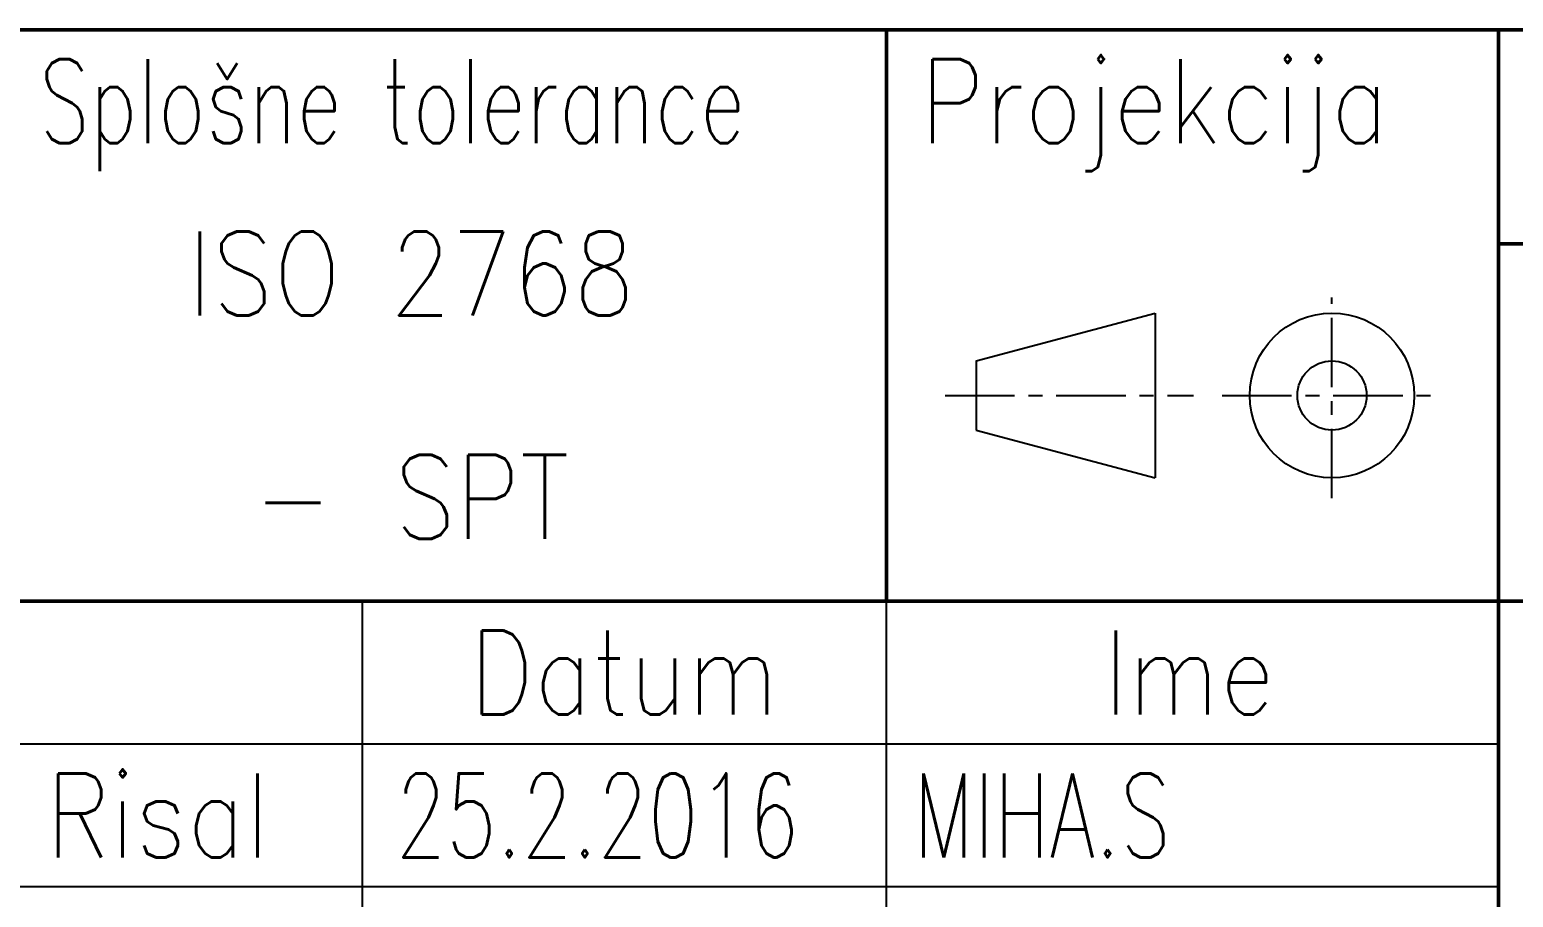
# Model space of a CAD drawing. Header units: millimetres. Extents: x 9534 to 10975, y 1284 to 3436.
# Drawn here: x 9984.7 to 10315.7, y 1504.4 to 1697.9 of the extents above; entities that cross this region are included whole.
import ezdxf
from ezdxf.enums import TextEntityAlignment as Align

# ---------------------------------------------------------------- set-up
doc = ezdxf.new("R2010")
doc.units = ezdxf.units.MM
doc.header["$MEASUREMENT"] = 0
doc.linetypes.add('CENTER', pattern=[2, 1.25, -0.25, 0.25, -0.25])
doc.layers.add('05', color=1, linetype='Continuous')
doc.layers.add('7', color=4, linetype='CENTER')
for name, color, linetype, lineweight in [('Crta_025', 5, 'Continuous', 25), ('Crta_035', 3, 'Continuous', 35), ('Crta_05', 1, 'Continuous', 50)]:
    doc.layers.add(name, color=color, linetype=linetype, lineweight=lineweight)
doc.styles.add('TEHN_25', font='romans.shx', dxfattribs={"width": 0.85, "height": 2.5})

# ---------------------------------------------------------------- blocks, each defined once
blk = doc.blocks.new('PM_ZNAK')
at = {"layer": '05'}
for p, q in [((0, 0.623), (3.224, 1.482)), ((3.224, 1.482), (3.224, -1.482)), ((0, 0.623), (0, -0.623)), ((0, -0.623), (3.224, -1.482))]:
    blk.add_line(p, q, dxfattribs=at)
for radius in [1.482, 0.623]:
    blk.add_circle((6.405, 0), radius, dxfattribs=at)
at = {"layer": '7'}
for p, q in [((6.405, -1.85), (6.405, 1.762)), ((-0.559, 0), (3.912, 0)), ((4.428, 0), (8.383, 0))]:
    blk.add_line(p, q, dxfattribs=at)

msp = doc.modelspace()

# ---------------------------------------------------------------- linework, layer by layer
at = {"layer": 'Crta_025'}
for p, q in [((10058.88512, 1570.4469), (10058.88512, 1411.0719)), ((10175.88512, 1411.0719), (10175.88512, 1570.4469)), ((9571.38512, 1538.5719), (10312.38512, 1538.5719)), ((10312.38512, 1506.6969), (9571.38512, 1506.6969))]:
    msp.add_line(p, q, dxfattribs=at)
at = {"layer": 'Crta_05'}
for p, q in [((9571.38512, 1697.9469), (10975.38512, 1697.9469)), ((10175.88512, 1697.9469), (10175.88512, 1570.4469)), ((10312.38512, 1697.9469), (10312.38512, 1283.5719)), ((10312.38512, 1650.1344), (10975.38512, 1650.1344)), ((9571.38512, 1570.4469), (10975.38512, 1570.4469))]:
    msp.add_line(p, q, dxfattribs=at)

# ---------------------------------------------------------------- block references
at = {"layer": '05', "color": 7, "xscale": 12.38930040366984, "yscale": 12.38930040366984, "zscale": 12.38930040366984}
msp.add_blockref('PM_ZNAK', (10195.88581, 1616.32448), dxfattribs=at)

# ---------------------------------------------------------------- texts
at = {"layer": 'Crta_025', "style": 'TEHN_25'}
for s, width, p in [('Splošne tolerance', 0.7, (9986.88512, 1672.6344)), ('Projekcija', 0.85, (10183.38512, 1672.6344)), ('Risal', 0.85, (9988.38512, 1513.2594))]:
    msp.add_text(s, height=18.75, dxfattribs=dict(at, width=width)).set_placement(p)
at = {"layer": 'Crta_025', "style": 'TEHN_25', "width": 0.85}
for s, p in [('Datum', (10117.38512, 1545.1344)), ('Ime', (10243.38512, 1545.1344))]:
    msp.add_text(s, height=18.75, dxfattribs=at).set_placement(p, align=Align.CENTER)
at = {"layer": 'Crta_035', "style": 'TEHN_25', "width": 0.85}
for s, p in [('ISO 2768', (10019.9908, 1634.1969)), ('- ', (10034.57398, 1584.3219))]:
    msp.add_text(s, height=18.75, dxfattribs=at).set_placement(p)
at = {"layer": 'Crta_035', "style": 'TEHN_25'}
for tag, p, s, width in [('SPT', (10066.14119, 1584.3219), 'm K', 0.85), ('25.2.2016', (10066.38512, 1513.2594), '25.2.2016', 0.7), ('MIHA.S', (10181.88512, 1513.2594), '', 0.7)]:
    msp.add_attdef(tag, p, s, height=18.75, dxfattribs=dict(at, width=width))

doc.saveas('drawing.dxf')
